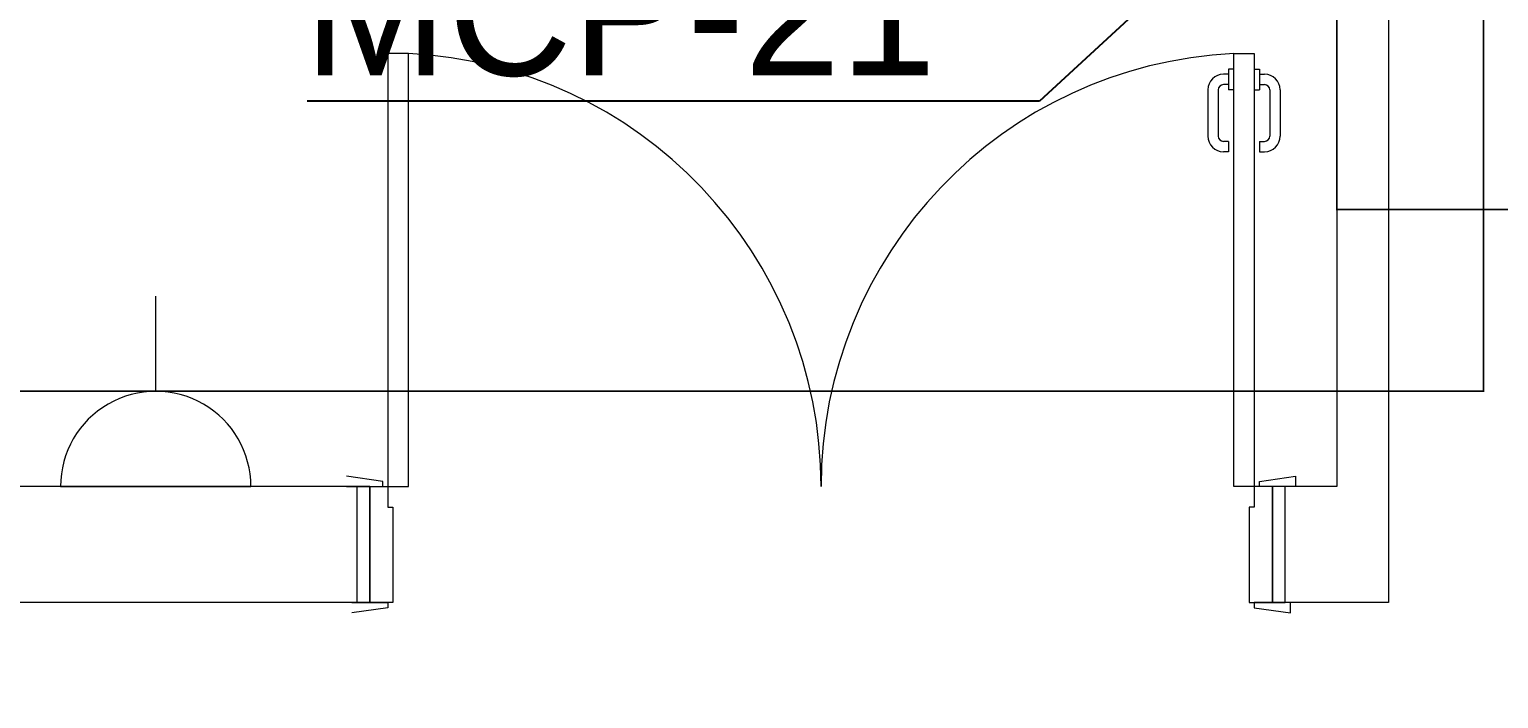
# Model space of a CAD drawing. Header units: metres. Extents: x 85953 to 212055, y -1481497 to -1363692.
# Drawn here: x 108445 to 111294, y -1387959 to -1386662 of the extents above; entities that cross this region are included whole.
import ezdxf
from ezdxf import colors
from ezdxf.entities.mleader import LeaderData, LeaderLine
from ezdxf.math import Vec2, Vec3

# ---------------------------------------------------------------- set-up
doc = ezdxf.new("R2010")
doc.units = ezdxf.units.M
doc.layers.add('E-POWR', color=7, linetype='Continuous', lineweight=9, true_color=0x487e3e)
doc.layers.add('Walls', color=8, linetype='Continuous', lineweight=0)
doc.layers.add('Wooden Joinery', color=8, linetype='Continuous', lineweight=0)
doc.styles.get("Standard").update_dxf_attribs({"font": 'GOTHIC.TTF'})

# ---------------------------------------------------------------- blocks, each defined once
blk = doc.blocks.new('NORMAL SOCKET')
at = {"layer": 'E-POWR'}
for p, q in [((0, 307.7), (0, 615.4)), ((-307.7, 0), (307.7, 0))]:
    blk.add_line(p, q, dxfattribs=at)
blk.add_ellipse((0, 0), major_axis=(32.8, 305.9), ratio=1, start_param=4.81904, end_param=7.960633, dxfattribs=at)
blk = doc.blocks.new('A$C268C6865')
at = {"layer": 'Wooden Joinery'}
for p, q in [((1690, 921.5), (1690, 881.5)), ((1700, 921.5), (1690, 921.5)), ((1740, 921.5), (1750, 921.5)), ((1750, 921.5), (1750, 881.5)), ((1690, 911.5), (1680, 911.5)), ((1690, 891.5), (1680, 891.5)), ((1750, 911.5), (1760, 911.5)), ((1750, 891.5), (1760, 891.5)), ((1650, 881.5), (1650, 791.5)), ((1670, 881.5), (1670, 791.5)), ((1700, 881.5), (1690, 881.5)), ((1740, 881.5), (1750, 881.5)), ((1770, 881.5), (1770, 791.5)), ((1790, 881.5), (1790, 791.5)), ((1690, 781.5), (1680, 781.5)), ((1690, 781.5), (1690, 761.5)), ((1750, 781.5), (1760, 781.5)), ((1750, 781.5), (1750, 761.5)), ((1690, 761.5), (1680, 761.5)), ((1750, 761.5), (1760, 761.5)), ((50, 122.5), (-20, 132.5)), ((50, 112.5), (50, 122.5)), ((-20, 112.5), (50, 112.5)), ((0, 112.5), (25, 112.5)), ((25, 112.5), (25, -112.5)), ((25, 112.5), (60, 112.5)), ((25, -112.5), (25, 112.5)), ((60, 112.5), (60, 72.5)), ((60, 72.5), (70, 72.5)), ((70, 72.5), (70, -112.5)), ((-10, -112.5), (60, -112.5)), ((25, -112.5), (0, -112.5)), ((70, -112.5), (25, -112.5)), ((60, -112.5), (60, -122.5)), ((60, -122.5), (-10, -132.5))]:
    blk.add_line(p, q, dxfattribs=at)
for points in [[(100, 112.5), (100, 951.5), (60, 951.5), (60, 112.5)], [(1700, 112.5), (1700, 951.5), (1740, 951.5), (1740, 112.5)], [(1750, 112.5), (1750, 122.5), (1820, 132.5), (1820, 112.5)], [(1740, -112.5), (1740, -122.5), (1810, -132.5), (1810, -112.5)]]:
    blk.add_lwpolyline(points, close=True, dxfattribs=at)
for points in [[(0, 112.5), (0, -112.5), (25, -112.5), (25, 112.5), (0, 112.5)], [(1775, 112.5), (1740, 112.5), (1740, 72.5), (1730, 72.5), (1730, -112.5), (1775, -112.5), (1775, 112.5)], [(1775, 112.5), (1775, -112.5), (1800, -112.5), (1800, 112.5), (1775, 112.5)]]:
    blk.add_lwpolyline(points, dxfattribs=at)
for centre, radius, start, end in [((60, 112.5), 840, 0, 87.2706), ((1740, 112.5), 840, 92.7294, 180), ((1680, 881.5), 30, 90, 180), ((1680, 881.5), 10, 90, 180), ((1760, 881.5), 30, 0, 90), ((1760, 881.5), 10, 0, 90), ((1680, 791.5), 30, 180, 270), ((1680, 791.5), 10, 180, 270), ((1760, 791.5), 10, 270, 0), ((1760, 791.5), 30, 270, 0)]:
    blk.add_arc(centre, radius, start, end, dxfattribs=at)

msp = doc.modelspace()

# ---------------------------------------------------------------- linework, layer by layer
at = {"layer": 'E-POWR', "const_width": 3}
msp.add_lwpolyline([(107813.3, -1380757.3), (110805.4, -1380757.3), (110805.4, -1382057.3), (109858.5, -1382057.3), (107813.3, -1382057.3), (105189, -1382057.3), (105189, -1384356.8), (104859.9, -1384541.4), (104390.7, -1384356.8), (104390.7, -1387363.1), (105503.2, -1387363.1), (105503.2, -1387957.3), (108096.2, -1387957.3), (108096.2, -1387363.1), (111264.8, -1387363.1), (111264.8, -1384657.3)], dxfattribs=at)
at = {"layer": 'E-POWR', "const_width": 3, "elevation": -4.8}
msp.add_lwpolyline([(110980.3, -1387010.9), (110980.3, -1384510.9), (111480.3, -1384510.9), (111480.3, -1387010.9)], close=True, dxfattribs=at)
at = {"layer": 'Walls'}
for p, q in [((111080.3, -1381772.7, -0.1), (111080.3, -1387772.7, -0.1)), ((110980.3, -1381872.7, -0.1), (110980.3, -1387547.7, -0.1)), ((109080.3, -1387547.7, -0.1), (104675.3, -1387547.7, -0.1)), ((110980.3, -1387547.7, -0.1), (110880.3, -1387547.7, -0.1)), ((109080.3, -1387772.7, -0.1), (104575.3, -1387772.7, -0.1)), ((111080.3, -1387772.7, -0.1), (110880.3, -1387772.7, -0.1))]:
    msp.add_line(p, q, dxfattribs=at)

# ---------------------------------------------------------------- block references
at = {"layer": 'E-POWR', "xscale": 0.6, "yscale": 0.6, "zscale": 0.6}
msp.add_blockref('NORMAL SOCKET', (108690.3, -1387547.7, -0.1), dxfattribs=at)
at = {"layer": 'Wooden Joinery'}
msp.add_blockref('A$C268C6865', (109080.3, -1387660.2, -0.1), dxfattribs=at)

# ---------------------------------------------------------------- leaders
at = {"layer": 'E-POWR'}
ml = msp.add_multileader_mtext('Standard', dxfattribs=at)
ml.set_content('MCP-21', color=256)
ml.set_leader_properties()
ml.build(insert=Vec2(0, 0))
ml.multileader.update_dxf_attribs({"text_right_attachment_type": 6, "dogleg_length": 100, "arrow_head_size": 100})
ctx = ml.context
ctx.base_point, ctx.char_height, ctx.arrow_head_size, ctx.landing_gap_size, ctx.plane_origin = Vec3(108891.8, -1386629.1, -4.8), 250, 100, 100, Vec3(111634.7, -1384325.3, -4.8)
ctx.right_attachment, ctx.text_align_type = 6, 2
notes = []
notes.append((ctx, [(1, (1, 1, 0), (110403.5, -1386801, -4.8), (-1, 0), 100, [(0, [(110980.3, -1386269.4, -4.8)], 0, [])])]))
ctx.mtext.insert, ctx.mtext.width, ctx.mtext.alignment, ctx.mtext.flow_direction = Vec3(110203.5, -1386501, -4.8), 1332.272, 3, 5
for ctx, leaders in notes:
    for number, flags, end, landing, length, lines in leaders:
        leader = LeaderData()
        leader.index, (leader.has_last_leader_line, leader.has_dogleg_vector, leader.attachment_direction) = number, flags
        leader.last_leader_point, leader.dogleg_vector, leader.dogleg_length = Vec3(end), Vec3(landing), length
        for number, points, colour, breaks in lines:
            line = LeaderLine()
            line.index, line.vertices, line.color, line.breaks = number, Vec3.list(points), colors.encode_raw_color(colour), breaks
            leader.lines.append(line)
        ctx.leaders.append(leader)

doc.saveas('drawing.dxf')
